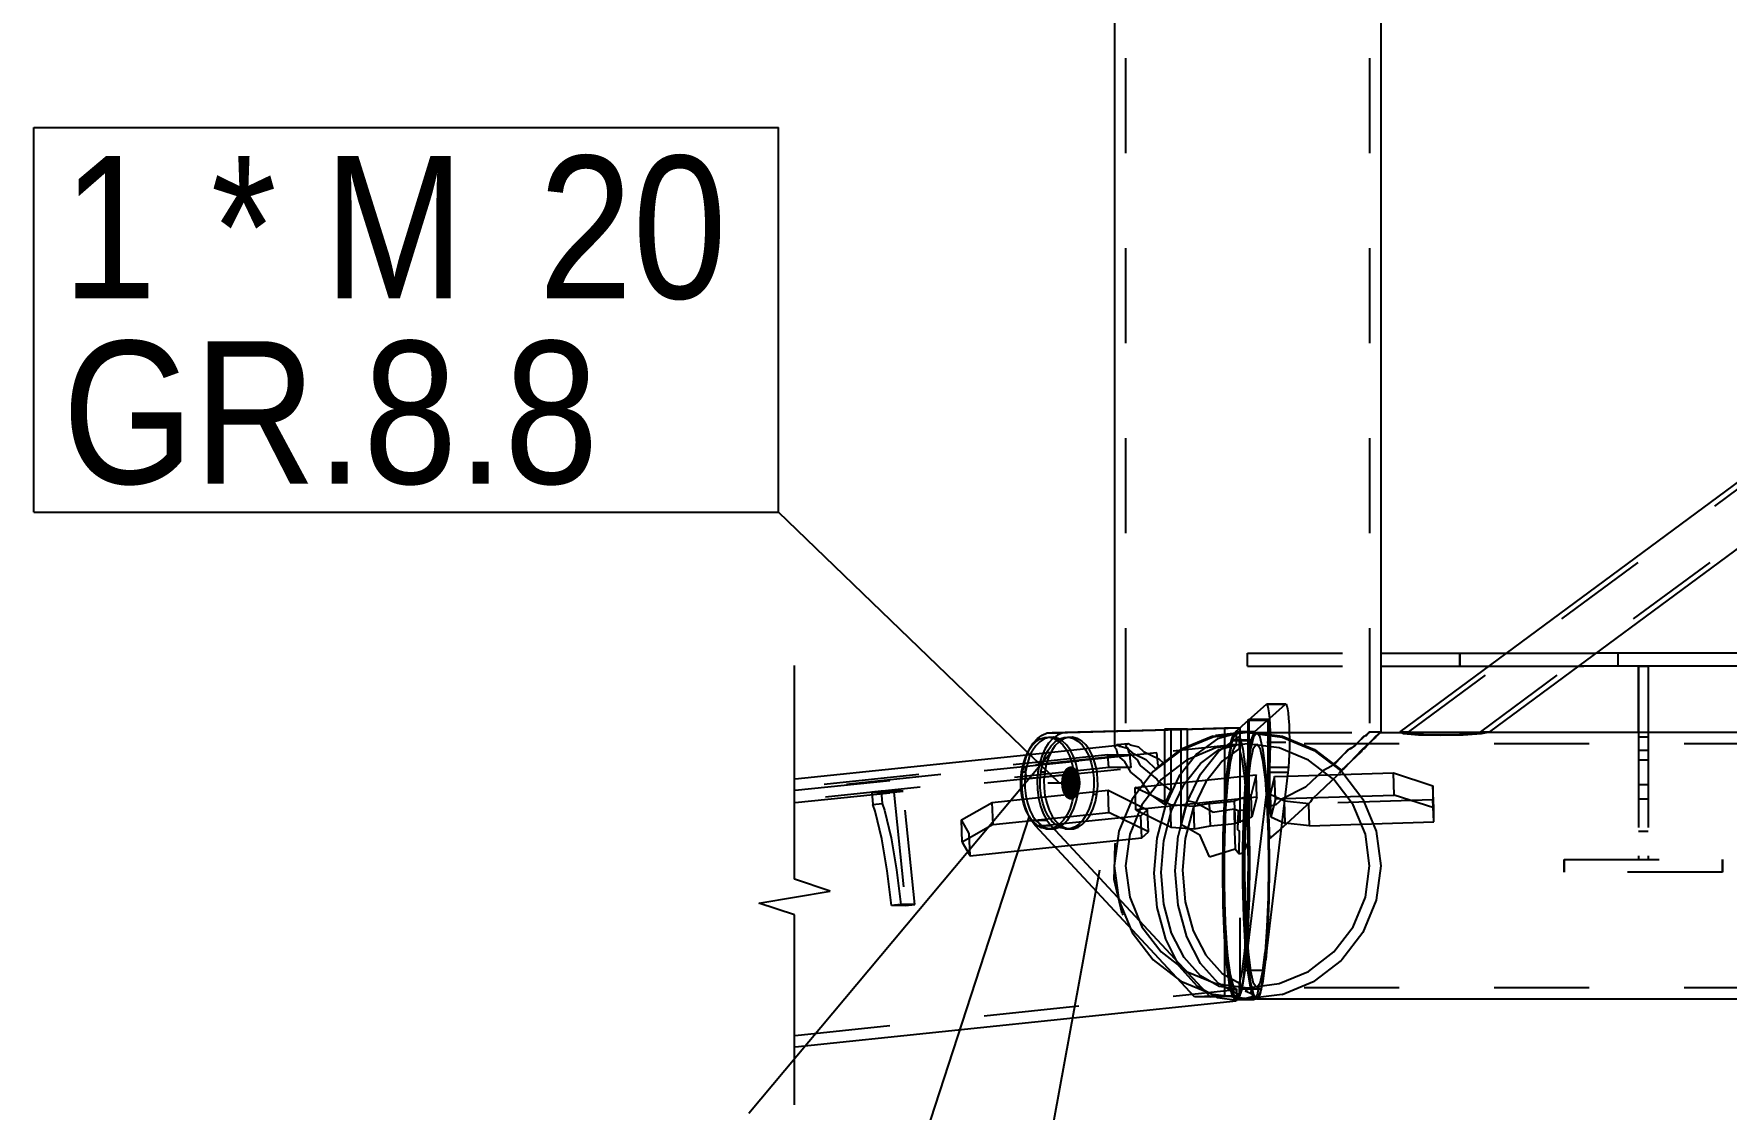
# Model space of a CAD drawing. Header units: millimetres. Extents: x 150000 to 150841, y 150000 to 150594.
# Drawn here: x 150589.3 to 150624.93, y 150046.25 to 150068.89 of the extents above; entities that cross this region are included whole.
import ezdxf

# ---------------------------------------------------------------- set-up
doc = ezdxf.new("R2010")
doc.units = ezdxf.units.MM
doc.linetypes.add('XKITLINE00', pattern=[0])
doc.linetypes.add('XKITLINE02', pattern=[4, 2, -2])
doc.styles.add('A', font='arial.ttf')
doc.styles.add('ARIAL', font='arial.ttf')

msp = doc.modelspace()

# ---------------------------------------------------------------- linework, layer by layer
at = {"color": 7, "linetype": 'XKITLINE02'}
for p, q in [((150612.287, 150092.379), (150612.287, 150053.9)), ((150617.421, 150092.379), (150617.421, 150054.186)), ((150618.253, 150054.196), (150662.032, 150086.516)), ((150619.765, 150054.196), (150662.032, 150085.399)), ((150614.854, 150055.846), (150617.658, 150055.846)), ((150614.854, 150055.579), (150614.854, 150055.846)), ((150614.854, 150055.579), (150617.658, 150055.579)), ((150619.325, 150055.579), (150619.325, 150055.846)), ((150619.325, 150055.846), (150619.325, 150055.579)), ((150619.325, 150055.579), (150619.325, 150055.579)), ((150619.937, 150055.579), (150622.658, 150055.579)), ((150620.299, 150055.846), (150622.19, 150055.846)), ((150622.658, 150055.579), (150622.658, 150055.846)), ((150623.087, 150055.579), (150623.087, 150051.507)), ((150623.087, 150055.579), (150623.087, 150055.579)), ((150623.287, 150055.579), (150623.287, 150051.507)), ((150614.86, 150054.439), (150614.883, 150054.459)), ((150614.899, 150054.459), (150615.314, 150054.459)), ((150614.999, 150054.192), (150615.65, 150054.774)), ((150615.252, 150054.774), (150615.267, 150054.774)), ((150615.267, 150054.774), (150615.65, 150054.774)), ((150615.291, 150054.439), (150615.314, 150054.459)), ((150615.314, 150054.459), (150615.314, 150051.942)), ((150615.65, 150054.774), (150615.666, 150054.774)), ((150610.203, 150053.709), (150614.615, 150054.169)), ((150612.05, 150054.216), (150612.05, 150053.871)), ((150613.104, 150054.252), (150613.242, 150054.256)), ((150613.104, 150054.243), (150613.104, 150052.662)), ((150613.242, 150054.252), (150613.242, 150054.256)), ((150613.242, 150054.256), (150613.509, 150054.256)), ((150613.242, 150054.247), (150613.242, 150052.955)), ((150614.124, 150054.099), (150613.443, 150053.818)), ((150613.452, 150054.244), (150614.694, 150054.276)), ((150613.452, 150054.252), (150614.37, 150054.276)), ((150613.452, 150054.252), (150613.593, 150054.256)), ((150613.509, 150054.256), (150613.593, 150054.256)), ((150613.593, 150052.742), (150613.593, 150054.256)), ((150614.124, 150054.099), (150614.854, 150054.196)), ((150614.854, 150054.179), (150614.128, 150054.083)), ((150614.625, 150054.158), (150614.221, 150054.045)), ((150614.243, 150053.778), (150614.687, 150054.093)), ((150614.37, 150054.276), (150614.37, 150048.637)), ((150614.37, 150054.276), (150614.694, 150054.276)), ((150614.513, 150054.026), (150614.558, 150054.14)), ((150614.6, 150054.192), (150614.53, 150054.011)), ((150614.582, 150054.143), (150614.537, 150054.074)), ((150614.542, 150054.052), (150614.615, 150054.169)), ((150614.6, 150054.192), (150614.883, 150054.444)), ((150614.999, 150054.192), (150614.6, 150054.192)), ((150614.615, 150054.169), (150614.625, 150054.158)), ((150614.625, 150053.92), (150614.625, 150054.158)), ((150614.687, 150053.84), (150614.687, 150054.093)), ((150614.687, 150054.093), (150614.755, 150053.831)), ((150614.694, 150054.276), (150614.694, 150048.676)), ((150614.854, 150054.196), (150615.584, 150054.099)), ((150614.854, 150054.179), (150615.58, 150054.083)), ((150614.86, 150054.439), (150614.883, 150054.439)), ((150614.86, 150054.439), (150614.86, 150052.618)), ((150614.883, 150054.439), (150615.291, 150054.439)), ((150614.925, 150054.186), (150615.587, 150054.099)), ((150614.928, 150054.011), (150614.999, 150054.192)), ((150614.937, 150053.931), (150614.976, 150054.099)), ((150614.976, 150054.099), (150614.945, 150054.026)), ((150614.976, 150054.099), (150615.019, 150054.157)), ((150615.047, 150054.179), (150614.977, 150054.083)), ((150615.047, 150054.179), (150617.65, 150054.179)), ((150615.118, 150054.083), (150615.047, 150054.179)), ((150615.291, 150052.614), (150615.291, 150054.439)), ((150615.584, 150054.099), (150616.265, 150053.818)), ((150615.587, 150054.099), (150616.199, 150053.845)), ((150617.042, 150053.845), (150617.315, 150054.099)), ((150617.112, 150053.896), (150617.3, 150054.099)), ((150617.3, 150054.099), (150617.352, 150054.117)), ((150617.421, 150054.186), (150617.315, 150054.099)), ((150617.321, 150053.849), (150617.552, 150054.099)), ((150617.352, 150054.117), (150617.414, 150054.196)), ((150617.414, 150054.196), (150617.65, 150054.196)), ((150617.414, 150054.196), (150617.421, 150054.186)), ((150617.552, 150054.099), (150617.582, 150054.11)), ((150617.65, 150054.196), (150617.582, 150054.11)), ((150617.658, 150054.185), (150617.65, 150054.196)), ((150618.064, 150054.196), (150618.253, 150054.196)), ((150618.14, 150054.159), (150618.064, 150054.196)), ((150619.875, 150054.179), (150618.098, 150054.179)), ((150618.14, 150054.159), (150618.45, 150054.132)), ((150618.314, 150054.166), (150618.253, 150054.196)), ((150618.253, 150054.196), (150618.315, 150054.166)), ((150618.314, 150054.166), (150618.562, 150054.144)), ((150618.315, 150054.166), (150618.562, 150054.144)), ((150618.45, 150054.132), (150618.909, 150054.122)), ((150618.562, 150054.144), (150618.929, 150054.136)), ((150618.562, 150054.144), (150618.929, 150054.136)), ((150618.909, 150054.122), (150619.395, 150054.132)), ((150618.929, 150054.136), (150619.318, 150054.144)), ((150618.929, 150054.136), (150619.318, 150054.144)), ((150619.318, 150054.144), (150619.624, 150054.166)), ((150619.318, 150054.144), (150619.624, 150054.166)), ((150619.395, 150054.132), (150619.778, 150054.159)), ((150619.624, 150054.166), (150619.765, 150054.196)), ((150619.624, 150054.166), (150619.765, 150054.196)), ((150619.765, 150054.196), (150619.955, 150054.196)), ((150619.778, 150054.159), (150619.955, 150054.196)), ((150623.087, 150054.179), (150623.087, 150051.507)), ((150623.287, 150054.179), (150623.287, 150051.507)), ((150605.331, 150052.963), (150614.615, 150053.93)), ((150612.945, 150053.751), (150610.162, 150053.47)), ((150610.255, 150053.809), (150610.266, 150053.826)), ((150610.266, 150053.826), (150610.314, 150053.897)), ((150610.27, 150053.68), (150610.32, 150053.786)), ((150610.314, 150053.897), (150610.398, 150053.984)), ((150610.395, 150053.897), (150610.32, 150053.786)), ((150610.479, 150053.984), (150610.395, 150053.897)), ((150610.398, 150053.984), (150610.491, 150054.044)), ((150610.572, 150054.044), (150610.479, 150053.984)), ((150610.491, 150054.044), (150610.587, 150054.077)), ((150610.668, 150054.077), (150610.572, 150054.044)), ((150610.587, 150054.077), (150610.686, 150054.08)), ((150610.767, 150054.08), (150610.668, 150054.077)), ((150610.686, 150054.08), (150610.767, 150054.08)), ((150610.686, 150054.08), (150610.784, 150054.054)), ((150610.865, 150054.054), (150610.767, 150054.08)), ((150610.784, 150054.054), (150610.865, 150054.054)), ((150610.784, 150054.054), (150610.877, 150053.999)), ((150610.958, 150053.999), (150610.865, 150054.054)), ((150610.877, 150053.999), (150610.963, 150053.918)), ((150611.045, 150053.918), (150610.958, 150053.999)), ((150610.963, 150053.918), (150611.04, 150053.812)), ((150611.04, 150053.812), (150611.105, 150053.685)), ((150611.121, 150053.812), (150611.045, 150053.918)), ((150611.091, 150054.08), (150611.189, 150054.054)), ((150611.186, 150053.685), (150611.121, 150053.812)), ((150611.189, 150054.054), (150611.27, 150054.054)), ((150611.189, 150054.054), (150611.282, 150053.999)), ((150611.282, 150053.999), (150611.369, 150053.918)), ((150611.369, 150053.918), (150611.445, 150053.812)), ((150611.445, 150053.812), (150611.51, 150053.685)), ((150612.111, 150053.925), (150612.05, 150053.871)), ((150612.05, 150053.871), (150612.087, 150053.832)), ((150612.087, 150053.832), (150612.125, 150053.688)), ((150612.111, 150053.925), (150612.343, 150053.949)), ((150612.165, 150053.882), (150612.111, 150053.925)), ((150612.328, 150053.844), (150612.165, 150053.882)), ((150612.287, 150053.9), (150612.343, 150053.949)), ((150612.287, 150053.9), (150612.327, 150053.857)), ((150612.327, 150053.857), (150612.356, 150053.751)), ((150612.464, 150053.721), (150612.328, 150053.844)), ((150612.343, 150053.949), (150612.393, 150053.909)), ((150612.356, 150053.751), (150612.527, 150053.601)), ((150612.567, 150053.869), (150612.393, 150053.909)), ((150612.666, 150053.779), (150612.567, 150053.869)), ((150612.666, 150053.779), (150612.988, 150053.623)), ((150613.451, 150053.803), (150612.87, 150053.357)), ((150613.443, 150053.818), (150612.914, 150053.411)), ((150612.936, 150053.74), (150612.945, 150053.751)), ((150612.972, 150053.486), (150612.945, 150053.751)), ((150614.128, 150054.083), (150613.451, 150053.803)), ((150614.189, 150053.854), (150613.57, 150053.598)), ((150614.221, 150054.045), (150613.785, 150053.73)), ((150613.861, 150053.529), (150614.26, 150053.818)), ((150613.864, 150053.301), (150614.243, 150053.778)), ((150614.854, 150053.942), (150614.189, 150053.854)), ((150614.26, 150053.818), (150614.625, 150053.92)), ((150614.687, 150053.84), (150614.32, 150053.577)), ((150614.416, 150053.286), (150614.474, 150053.751)), ((150614.53, 150054.011), (150614.467, 150053.646)), ((150614.474, 150053.751), (150614.542, 150054.052)), ((150614.548, 150053.823), (150614.486, 150053.548)), ((150614.49, 150053.894), (150614.513, 150054.026)), ((150614.49, 150053.894), (150614.494, 150053.895)), ((150614.537, 150054.074), (150614.494, 150053.895)), ((150614.513, 150054.026), (150614.945, 150054.026)), ((150614.53, 150054.011), (150614.928, 150054.011)), ((150614.615, 150053.93), (150614.548, 150053.823)), ((150614.625, 150053.92), (150614.615, 150053.93)), ((150614.743, 150053.621), (150614.687, 150053.84)), ((150614.755, 150053.831), (150614.813, 150053.4)), ((150615.519, 150053.854), (150614.854, 150053.942)), ((150614.911, 150053.803), (150614.855, 150053.357)), ((150614.865, 150053.646), (150614.928, 150054.011)), ((150614.977, 150054.083), (150614.911, 150053.803)), ((150614.923, 150053.598), (150614.983, 150053.854)), ((150614.928, 150053.932), (150614.945, 150054.026)), ((150614.983, 150053.854), (150615.047, 150053.942)), ((150662.049, 150053.942), (150615.047, 150053.942)), ((150615.047, 150053.942), (150615.112, 150053.854)), ((150615.112, 150053.854), (150615.172, 150053.598)), ((150615.183, 150053.803), (150615.118, 150054.083)), ((150615.24, 150053.357), (150615.183, 150053.803)), ((150616.138, 150053.598), (150615.519, 150053.854)), ((150615.58, 150054.083), (150616.256, 150053.803)), ((150616.256, 150053.803), (150616.837, 150053.357)), ((150616.265, 150053.818), (150616.831, 150053.383)), ((150616.988, 150053.818), (150616.619, 150053.469)), ((150616.719, 150053.546), (150616.976, 150053.818)), ((150616.891, 150053.421), (150617.266, 150053.818)), ((150616.976, 150053.818), (150617.112, 150053.896)), ((150617.042, 150053.845), (150616.988, 150053.818)), ((150617.266, 150053.818), (150617.321, 150053.849)), ((150623.087, 150054.09), (150623.287, 150054.09)), ((150623.087, 150053.809), (150623.287, 150053.809)), ((150611.91, 150053.707), (150605.331, 150053.021)), ((150612.377, 150053.707), (150605.331, 150052.973)), ((150605.331, 150052.704), (150612.404, 150053.441)), ((150611.937, 150053.441), (150605.331, 150052.753)), ((150610.162, 150053.47), (150610.19, 150053.194)), ((150610.211, 150053.508), (150610.179, 150053.348)), ((150610.189, 150053.205), (150612.972, 150053.486)), ((150610.258, 150053.655), (150610.211, 150053.508)), ((150610.258, 150053.655), (150610.27, 150053.68)), ((150611.105, 150053.685), (150611.156, 150053.54)), ((150611.156, 150053.54), (150611.192, 150053.383)), ((150611.237, 150053.54), (150611.186, 150053.685)), ((150611.192, 150053.383), (150611.211, 150053.218)), ((150611.273, 150053.383), (150611.237, 150053.54)), ((150611.292, 150053.218), (150611.273, 150053.383)), ((150611.51, 150053.685), (150611.561, 150053.54)), ((150611.561, 150053.54), (150611.597, 150053.383)), ((150611.597, 150053.383), (150611.616, 150053.218)), ((150611.937, 150053.441), (150611.91, 150053.707)), ((150611.91, 150053.707), (150612.377, 150053.707)), ((150612.404, 150053.441), (150611.937, 150053.441)), ((150612.125, 150053.688), (150612.257, 150053.573)), ((150612.257, 150053.573), (150612.387, 150053.347)), ((150612.404, 150053.441), (150612.377, 150053.707)), ((150612.724, 150053.596), (150612.464, 150053.721)), ((150612.527, 150053.601), (150612.595, 150053.482)), ((150612.595, 150053.482), (150612.946, 150053.199)), ((150612.724, 150053.596), (150612.914, 150053.411)), ((150612.972, 150053.486), (150612.963, 150053.474)), ((150612.988, 150053.623), (150613.077, 150053.537)), ((150613.57, 150053.598), (150613.038, 150053.19)), ((150613.077, 150053.537), (150613.089, 150053.546)), ((150613.785, 150053.73), (150613.411, 150053.253)), ((150613.519, 150053.093), (150613.861, 150053.529)), ((150614.32, 150053.577), (150613.973, 150053.141)), ((150614.467, 150053.646), (150614.415, 150053.123)), ((150614.486, 150053.548), (150614.433, 150053.122)), ((150614.797, 150053.226), (150614.743, 150053.621)), ((150614.813, 150053.4), (150614.858, 150052.828)), ((150614.814, 150053.123), (150614.865, 150053.646)), ((150614.871, 150053.19), (150614.923, 150053.598)), ((150615.172, 150053.598), (150615.224, 150053.19)), ((150616.67, 150053.19), (150616.138, 150053.598)), ((150616.619, 150053.469), (150616.44, 150053.369)), ((150616.664, 150053.511), (150616.719, 150053.546)), ((150616.831, 150053.383), (150616.891, 150053.421)), ((150623.087, 150053.604), (150623.287, 150053.604)), ((150610.119, 150053.348), (150610.179, 150053.348)), ((150610.179, 150053.348), (150610.163, 150053.182)), ((150610.163, 150053.182), (150610.165, 150053.013)), ((150611.212, 150053.049), (150611.197, 150052.883)), ((150611.211, 150053.218), (150611.212, 150053.049)), ((150611.278, 150052.883), (150611.293, 150053.049)), ((150611.293, 150053.049), (150611.292, 150053.218)), ((150611.618, 150053.049), (150611.602, 150052.883)), ((150611.616, 150053.218), (150611.618, 150053.049)), ((150612.387, 150053.347), (150612.613, 150053.165)), ((150612.87, 150053.357), (150612.425, 150052.776)), ((150612.613, 150053.165), (150612.817, 150052.868)), ((150613.024, 150053.171), (150612.63, 150052.658)), ((150612.946, 150053.199), (150612.989, 150053.137)), ((150612.989, 150053.137), (150613.242, 150052.955)), ((150613.038, 150053.19), (150613.024, 150053.171)), ((150613.411, 150053.253), (150613.124, 150052.648)), ((150613.256, 150052.539), (150613.519, 150053.093)), ((150613.452, 150053.122), (150613.452, 150052.246)), ((150613.574, 150052.695), (150613.864, 150053.301)), ((150613.973, 150053.141), (150613.708, 150052.586)), ((150614.371, 150052.689), (150614.416, 150053.286)), ((150614.415, 150053.123), (150614.379, 150052.478)), ((150614.433, 150053.122), (150614.392, 150052.576)), ((150614.777, 150052.478), (150614.814, 150053.123)), ((150614.838, 150052.703), (150614.797, 150053.226)), ((150614.855, 150053.357), (150614.812, 150052.776)), ((150614.832, 150052.658), (150614.871, 150053.19)), ((150614.883, 150053.271), (150614.883, 150052.377)), ((150615.034, 150053.286), (150614.929, 150052.868)), ((150615.224, 150053.19), (150615.263, 150052.658)), ((150615.283, 150052.776), (150615.24, 150053.357)), ((150615.424, 150053.251), (150615.329, 150052.872)), ((150615.424, 150053.251), (150615.695, 150053.26)), ((150615.441, 150052.784), (150615.424, 150053.251)), ((150616.076, 150053.026), (150615.592, 150052.785)), ((150616.44, 150053.369), (150616.076, 150053.026)), ((150616.221, 150052.785), (150616.76, 150053.293)), ((150617.078, 150052.658), (150616.67, 150053.19)), ((150616.837, 150053.357), (150617.283, 150052.776)), ((150618.758, 150053.059), (150618.757, 150052.762)), ((150623.087, 150053.085), (150623.287, 150053.085)), ((150607.138, 150052.941), (150606.942, 150052.921)), ((150606.942, 150052.921), (150607.409, 150052.921)), ((150606.942, 150052.921), (150606.968, 150052.664)), ((150606.968, 150052.664), (150607.164, 150052.685)), ((150607.605, 150052.941), (150607.138, 150052.941)), ((150607.138, 150052.941), (150607.164, 150052.685)), ((150607.164, 150052.685), (150607.211, 150052.541)), ((150607.409, 150052.921), (150607.605, 150052.941)), ((150607.409, 150052.921), (150607.65, 150050.536)), ((150607.846, 150050.556), (150607.605, 150052.941)), ((150610.12, 150052.774), (150611.919, 150052.962)), ((150610.165, 150053.013), (150610.184, 150052.848)), ((150610.184, 150052.848), (150610.219, 150052.691)), ((150610.219, 150052.691), (150610.27, 150052.546)), ((150611.165, 150052.723), (150611.117, 150052.576)), ((150611.197, 150052.883), (150611.165, 150052.723)), ((150611.197, 150052.883), (150611.278, 150052.883)), ((150611.198, 150052.576), (150611.246, 150052.723)), ((150611.246, 150052.723), (150611.278, 150052.883)), ((150611.57, 150052.723), (150611.522, 150052.576)), ((150611.602, 150052.883), (150611.57, 150052.723)), ((150611.602, 150052.883), (150611.683, 150052.883)), ((150611.936, 150052.495), (150611.919, 150052.962)), ((150611.919, 150052.962), (150612.749, 150052.554)), ((150612.425, 150052.776), (150612.144, 150052.1)), ((150613.23, 150052.656), (150612.485, 150053.021)), ((150612.817, 150052.868), (150613.104, 150052.662)), ((150613.242, 150052.955), (150613.104, 150052.662)), ((150613.574, 150052.695), (150613.438, 150052.175)), ((150613.564, 150052.68), (150613.452, 150052.246)), ((150613.593, 150052.742), (150613.564, 150052.68)), ((150613.763, 150052.701), (150613.593, 150052.742)), ((150614.053, 150052.681), (150613.723, 150052.62)), ((150614.121, 150052.503), (150613.763, 150052.701)), ((150614.053, 150052.681), (150614.574, 150052.732)), ((150614.071, 150052.214), (150614.053, 150052.681)), ((150614.343, 150052.001), (150614.371, 150052.689)), ((150614.929, 150052.868), (150614.574, 150052.732)), ((150614.574, 150052.732), (150614.591, 150052.265)), ((150614.812, 150052.776), (150614.785, 150052.1)), ((150614.863, 150052.088), (150614.838, 150052.703)), ((150614.858, 150052.828), (150614.883, 150052.234)), ((150614.946, 150052.402), (150614.929, 150052.868)), ((150615.31, 150052.1), (150615.283, 150052.776)), ((150615.329, 150052.872), (150615.346, 150052.405)), ((150615.629, 150052.736), (150615.329, 150052.872)), ((150615.441, 150052.784), (150615.346, 150052.405)), ((150615.441, 150052.784), (150615.638, 150052.79)), ((150615.592, 150052.785), (150615.45, 150052.654)), ((150616.143, 150052.68), (150615.629, 150052.736)), ((150615.646, 150052.269), (150615.629, 150052.736)), ((150615.681, 150052.265), (150616.189, 150052.728)), ((150618.757, 150052.762), (150616.143, 150052.68)), ((150616.16, 150052.213), (150616.143, 150052.68)), ((150616.189, 150052.728), (150616.221, 150052.785)), ((150617.283, 150052.776), (150617.563, 150052.1)), ((150618.774, 150052.296), (150618.757, 150052.762)), ((150623.087, 150052.78), (150623.287, 150052.78)), ((150607.015, 150052.521), (150606.968, 150052.664)), ((150607.152, 150051.941), (150607.015, 150052.521)), ((150607.211, 150052.541), (150607.348, 150051.962)), ((150608.995, 150052.051), (150608.829, 150052.337)), ((150612.611, 150052.428), (150608.995, 150052.051)), ((150610.267, 150052.402), (150610.331, 150052.314)), ((150610.27, 150052.546), (150610.335, 150052.419)), ((150610.31, 150052.325), (150611.936, 150052.495)), ((150610.331, 150052.314), (150610.418, 150052.232)), ((150610.335, 150052.419), (150610.412, 150052.314)), ((150610.412, 150052.314), (150610.499, 150052.232)), ((150610.981, 150052.334), (150610.896, 150052.247)), ((150610.977, 150052.247), (150611.062, 150052.334)), ((150611.055, 150052.445), (150610.981, 150052.334)), ((150611.117, 150052.576), (150611.055, 150052.445)), ((150611.062, 150052.334), (150611.136, 150052.445)), ((150611.136, 150052.445), (150611.198, 150052.576)), ((150611.386, 150052.334), (150611.301, 150052.247)), ((150611.46, 150052.445), (150611.386, 150052.334)), ((150611.522, 150052.576), (150611.46, 150052.445)), ((150612.766, 150052.087), (150611.936, 150052.495)), ((150612.63, 150052.658), (150612.373, 150052.039)), ((150612.749, 150052.554), (150612.611, 150052.428)), ((150612.628, 150051.961), (150612.611, 150052.428)), ((150612.766, 150052.087), (150612.749, 150052.554)), ((150613.124, 150052.648), (150612.943, 150051.954)), ((150613.091, 150051.903), (150613.256, 150052.539)), ((150613.723, 150052.62), (150613.23, 150052.656)), ((150613.247, 150052.189), (150613.23, 150052.656)), ((150613.708, 150052.586), (150613.541, 150051.95)), ((150613.74, 150052.153), (150613.723, 150052.62)), ((150614.121, 150052.503), (150614.57, 150052.569)), ((150614.379, 150052.478), (150614.36, 150051.755)), ((150614.392, 150052.576), (150614.366, 150051.946)), ((150614.57, 150052.569), (150614.577, 150052.104)), ((150614.57, 150052.569), (150614.657, 150052.535)), ((150614.657, 150052.535), (150614.643, 150052.131)), ((150614.657, 150052.535), (150614.783, 150052.554)), ((150614.758, 150051.755), (150614.777, 150052.478)), ((150614.86, 150052.618), (150614.783, 150052.554)), ((150614.807, 150052.039), (150614.832, 150052.658)), ((150614.886, 150052.156), (150614.86, 150052.618)), ((150615.263, 150052.658), (150615.288, 150052.039)), ((150615.45, 150052.654), (150615.291, 150052.614)), ((150615.291, 150052.614), (150615.312, 150052.104)), ((150615.346, 150052.405), (150615.579, 150052.3)), ((150617.334, 150052.039), (150617.078, 150052.658)), ((150607.348, 150051.962), (150607.465, 150051.287)), ((150609.012, 150051.584), (150608.995, 150052.051)), ((150610.418, 150052.232), (150610.433, 150052.223)), ((150610.433, 150052.223), (150610.511, 150052.177)), ((150610.499, 150052.232), (150610.514, 150052.223)), ((150610.511, 150052.177), (150610.592, 150052.177)), ((150610.608, 150052.151), (150610.511, 150052.177)), ((150610.514, 150052.223), (150610.592, 150052.177)), ((150610.592, 150052.177), (150610.689, 150052.151)), ((150610.707, 150052.154), (150610.608, 150052.151)), ((150610.608, 150052.151), (150610.689, 150052.151)), ((150610.689, 150052.151), (150610.788, 150052.154)), ((150610.804, 150052.187), (150610.707, 150052.154)), ((150610.788, 150052.154), (150610.885, 150052.187)), ((150610.896, 150052.247), (150610.804, 150052.187)), ((150610.806, 150051.771), (150612.628, 150051.961)), ((150610.885, 150052.187), (150610.977, 150052.247)), ((150611.112, 150052.154), (150611.014, 150052.151)), ((150611.209, 150052.187), (150611.112, 150052.154)), ((150611.301, 150052.247), (150611.209, 150052.187)), ((150612.144, 150052.1), (150612.049, 150051.374)), ((150612.373, 150052.039), (150612.286, 150051.374)), ((150612.628, 150051.961), (150612.766, 150052.087)), ((150612.943, 150051.954), (150612.881, 150051.219)), ((150613.452, 150052.246), (150613.602, 150052.163)), ((150614.333, 150051.269), (150614.343, 150052.001)), ((150614.577, 150052.104), (150614.592, 150051.733)), ((150614.643, 150052.131), (150614.683, 150052.104)), ((150614.679, 150051.627), (150614.683, 150052.104)), ((150614.785, 150052.1), (150614.775, 150051.374)), ((150614.798, 150051.374), (150614.807, 150052.039)), ((150614.872, 150051.423), (150614.863, 150052.088)), ((150614.883, 150051.9), (150614.886, 150052.156)), ((150615.288, 150052.039), (150615.296, 150051.374)), ((150615.319, 150051.374), (150615.31, 150052.1)), ((150615.312, 150052.104), (150615.314, 150051.942)), ((150615.314, 150051.942), (150615.505, 150052.104)), ((150615.505, 150052.104), (150615.562, 150052.156)), ((150617.422, 150051.374), (150617.334, 150052.039)), ((150617.563, 150052.1), (150617.659, 150051.374)), ((150623.087, 150052.101), (150623.287, 150052.101)), ((150607.269, 150051.266), (150607.152, 150051.941)), ((150612.047, 150051.087), (150612.065, 150051.728)), ((150612.06, 150051.558), (150612.068, 150051.825)), ((150612.068, 150051.825), (150612.077, 150051.853)), ((150612.068, 150051.825), (150612.068, 150051.825)), ((150613.034, 150051.231), (150613.091, 150051.903)), ((150613.541, 150051.95), (150613.484, 150051.278)), ((150614.366, 150051.946), (150614.357, 150051.275)), ((150614.36, 150051.755), (150614.359, 150051.006)), ((150614.758, 150051.006), (150614.758, 150051.755)), ((150607.36, 150050.536), (150607.269, 150051.266)), ((150607.465, 150051.287), (150607.556, 150050.556)), ((150612.049, 150051.374), (150612.144, 150050.648)), ((150612.286, 150051.374), (150612.373, 150050.709)), ((150613.484, 150051.278), (150613.541, 150050.614)), ((150614.343, 150050.542), (150614.333, 150051.269)), ((150614.357, 150051.275), (150614.366, 150050.61)), ((150614.775, 150051.374), (150614.785, 150050.648)), ((150614.807, 150050.709), (150614.798, 150051.374)), ((150614.863, 150050.752), (150614.872, 150051.423)), ((150615.296, 150051.374), (150615.288, 150050.709)), ((150615.31, 150050.648), (150615.319, 150051.374)), ((150617.334, 150050.709), (150617.422, 150051.374)), ((150617.659, 150051.374), (150617.563, 150050.648)), ((150621.521, 150051.241), (150621.521, 150051.507)), ((150621.521, 150051.507), (150624.854, 150051.507)), ((150621.521, 150051.507), (150621.521, 150051.241)), ((150624.854, 150051.241), (150621.521, 150051.241)), ((150623.087, 150051.507), (150623.087, 150051.507)), ((150623.087, 150051.507), (150623.287, 150051.507)), ((150624.854, 150051.241), (150624.854, 150051.507)), ((150624.854, 150051.507), (150624.854, 150051.241)), ((150612.217, 150050.371), (150612.047, 150051.087)), ((150612.881, 150051.219), (150612.943, 150050.494)), ((150613.091, 150050.567), (150613.034, 150051.231)), ((150614.359, 150051.006), (150614.378, 150050.283)), ((150614.776, 150050.283), (150614.758, 150051.006)), ((150607.556, 150050.556), (150607.36, 150050.536)), ((150607.65, 150050.536), (150607.36, 150050.536)), ((150607.846, 150050.556), (150607.556, 150050.556)), ((150607.65, 150050.536), (150607.846, 150050.556)), ((150612.144, 150050.648), (150612.425, 150049.971)), ((150612.373, 150050.709), (150612.63, 150050.09)), ((150613.256, 150049.957), (150613.091, 150050.567)), ((150613.541, 150050.614), (150613.708, 150050.004)), ((150614.371, 150049.87), (150614.343, 150050.542)), ((150614.366, 150050.61), (150614.392, 150049.995)), ((150614.785, 150050.648), (150614.812, 150049.971)), ((150614.832, 150050.09), (150614.807, 150050.709)), ((150614.838, 150050.122), (150614.863, 150050.752)), ((150615.288, 150050.709), (150615.263, 150050.09)), ((150615.283, 150049.971), (150615.31, 150050.648)), ((150617.078, 150050.09), (150617.334, 150050.709)), ((150617.563, 150050.648), (150617.283, 150049.971)), ((150612.217, 150050.371), (150612.235, 150050.337)), ((150612.943, 150050.494), (150613.124, 150049.828)), ((150614.378, 150050.283), (150614.415, 150049.636)), ((150614.813, 150049.636), (150614.776, 150050.283)), ((150612.425, 150049.971), (150612.87, 150049.39)), ((150612.63, 150050.09), (150613.038, 150049.558)), ((150613.124, 150049.828), (150613.411, 150049.266)), ((150613.519, 150049.442), (150613.256, 150049.957)), ((150613.708, 150050.004), (150613.973, 150049.49)), ((150614.416, 150049.298), (150614.371, 150049.87)), ((150614.392, 150049.995), (150614.433, 150049.472)), ((150614.797, 150049.576), (150614.838, 150050.122)), ((150614.812, 150049.971), (150614.855, 150049.39)), ((150614.871, 150049.558), (150614.832, 150050.09)), ((150615.263, 150050.09), (150615.224, 150049.558)), ((150615.283, 150049.971), (150615.259, 150049.647)), ((150616.67, 150049.558), (150617.078, 150050.09)), ((150617.283, 150049.971), (150616.837, 150049.39)), ((150613.038, 150049.558), (150613.57, 150049.15)), ((150613.973, 150049.49), (150614.32, 150049.106)), ((150614.415, 150049.636), (150614.466, 150049.11)), ((150614.433, 150049.472), (150614.486, 150049.077)), ((150614.743, 150049.15), (150614.797, 150049.576)), ((150614.864, 150049.11), (150614.813, 150049.636)), ((150614.921, 150049.165), (150614.871, 150049.558)), ((150615.174, 150049.165), (150615.224, 150049.558)), ((150616.138, 150049.15), (150616.67, 150049.558)), ((150612.87, 150049.39), (150613.451, 150048.945)), ((150613.411, 150049.266), (150613.785, 150048.846)), ((150613.861, 150049.058), (150613.519, 150049.442)), ((150613.57, 150049.15), (150614.189, 150048.893)), ((150614.32, 150049.106), (150614.687, 150048.899)), ((150614.474, 150048.867), (150614.416, 150049.298)), ((150614.466, 150049.11), (150614.529, 150048.742)), ((150614.687, 150048.899), (150614.743, 150049.15)), ((150614.855, 150049.39), (150614.911, 150048.945)), ((150614.927, 150048.742), (150614.864, 150049.11)), ((150614.923, 150049.15), (150614.921, 150049.165)), ((150614.983, 150048.893), (150614.923, 150049.15)), ((150615.172, 150049.15), (150615.112, 150048.893)), ((150615.172, 150049.15), (150615.174, 150049.165)), ((150615.519, 150048.893), (150616.138, 150049.15)), ((150616.822, 150049.379), (150616.256, 150048.945)), ((150616.837, 150049.39), (150616.822, 150049.379)), ((150605.331, 150047.8), (150614.615, 150048.767)), ((150613.451, 150048.945), (150614.128, 150048.664)), ((150613.785, 150048.846), (150614.185, 150048.618)), ((150614.26, 150048.831), (150613.861, 150049.058)), ((150614.189, 150048.893), (150614.854, 150048.806)), ((150614.625, 150048.783), (150614.26, 150048.831)), ((150614.542, 150048.605), (150614.474, 150048.867)), ((150614.486, 150049.077), (150614.548, 150048.836)), ((150614.548, 150048.836), (150614.615, 150048.767)), ((150614.615, 150048.767), (150614.625, 150048.783)), ((150614.625, 150048.783), (150614.625, 150048.635)), ((150614.687, 150048.646), (150614.687, 150048.899)), ((150614.929, 150048.816), (150614.804, 150048.739)), ((150614.854, 150048.806), (150615.519, 150048.893)), ((150614.911, 150048.945), (150614.977, 150048.664)), ((150614.968, 150048.672), (150614.929, 150048.816)), ((150614.929, 150048.816), (150614.943, 150048.739)), ((150615.047, 150048.806), (150614.983, 150048.893)), ((150615.112, 150048.893), (150615.047, 150048.806)), ((150662.049, 150048.806), (150615.047, 150048.806)), ((150615.089, 150048.837), (150615.058, 150048.648)), ((150615.58, 150048.664), (150616.256, 150048.945)), ((150614.37, 150048.637), (150613.74, 150048.613)), ((150614.854, 150048.569), (150614.128, 150048.664)), ((150614.37, 150048.637), (150614.694, 150048.637)), ((150614.529, 150048.742), (150614.599, 150048.557)), ((150614.615, 150048.529), (150614.542, 150048.605)), ((150614.599, 150048.557), (150614.625, 150048.561)), ((150614.599, 150048.557), (150614.625, 150048.557)), ((150614.788, 150048.578), (150614.984, 150048.629)), ((150614.804, 150048.739), (150614.968, 150048.672)), ((150615.58, 150048.664), (150614.854, 150048.569)), ((150614.997, 150048.557), (150614.927, 150048.742)), ((150614.943, 150048.739), (150614.968, 150048.672)), ((150614.977, 150048.664), (150615.047, 150048.569)), ((150614.984, 150048.629), (150615.023, 150048.591)), ((150615.058, 150048.648), (150615.023, 150048.591)), ((150615.047, 150048.569), (150615.088, 150048.624)), ((150615.047, 150048.569), (150615.069, 150048.569))]:
    msp.add_line(p, q, dxfattribs=at)
at = {"color": 2, "linetype": 'XKITLINE00'}
for p, q in [((150617.658, 150087.062), (150617.658, 150054.185)), ((150618.064, 150054.196), (150662.032, 150086.656)), ((150619.955, 150054.196), (150662.032, 150085.259)), ((150612.05, 150082.685), (150612.05, 150054.216)), ((150617.658, 150055.846), (150619.325, 150055.846)), ((150617.658, 150055.579), (150619.325, 150055.579)), ((150619.325, 150055.579), (150619.325, 150055.846)), ((150619.325, 150055.846), (150619.325, 150055.846)), ((150619.325, 150055.846), (150620.299, 150055.846)), ((150619.325, 150055.579), (150619.325, 150055.579)), ((150619.325, 150055.579), (150619.937, 150055.579)), ((150660.383, 150055.579), (150621.829, 150055.579)), ((150660.383, 150055.846), (150622.19, 150055.846)), ((150622.658, 150055.579), (150622.658, 150055.846)), ((150623.087, 150055.579), (150623.087, 150055.579)), ((150623.087, 150054.186), (150623.087, 150055.579)), ((150623.087, 150055.579), (150623.287, 150055.579)), ((150623.287, 150055.579), (150623.287, 150054.186)), ((150614.883, 150054.444), (150615.252, 150054.774)), ((150614.883, 150054.459), (150614.899, 150054.459)), ((150614.883, 150054.459), (150614.883, 150053.271)), ((150615.268, 150054.774), (150615.252, 150054.774)), ((150615.666, 150054.774), (150615.268, 150054.774)), ((150615.283, 150054.742), (150615.268, 150054.774)), ((150615.297, 150054.68), (150615.283, 150054.742)), ((150615.309, 150054.59), (150615.297, 150054.68)), ((150615.32, 150054.476), (150615.309, 150054.59)), ((150615.329, 150054.342), (150615.32, 150054.476)), ((150615.666, 150054.774), (150615.681, 150054.742)), ((150615.681, 150054.742), (150615.695, 150054.68)), ((150615.695, 150054.68), (150615.708, 150054.59)), ((150615.708, 150054.59), (150615.718, 150054.476)), ((150615.718, 150054.476), (150615.727, 150054.342)), ((150610.43, 150054.053), (150610.529, 150054.126)), ((150610.529, 150054.126), (150610.633, 150054.17)), ((150610.633, 150054.17), (150610.74, 150054.182)), ((150610.633, 150054.17), (150610.957, 150054.17)), ((150610.74, 150054.182), (150613.452, 150054.252)), ((150610.74, 150054.182), (150611.064, 150054.182)), ((150610.853, 150054.126), (150610.754, 150054.053)), ((150610.957, 150054.17), (150610.853, 150054.126)), ((150610.957, 150054.17), (150611.064, 150054.182)), ((150611.064, 150054.182), (150613.452, 150054.244)), ((150613.104, 150054.252), (150613.104, 150054.243)), ((150613.385, 150054.252), (150613.104, 150054.252)), ((150613.242, 150054.252), (150613.242, 150054.247)), ((150613.452, 150054.252), (150613.385, 150054.252)), ((150613.452, 150054.252), (150613.452, 150053.122)), ((150615.334, 150054.194), (150615.329, 150054.342)), ((150615.337, 150054.037), (150615.334, 150054.194)), ((150615.727, 150054.342), (150615.732, 150054.194)), ((150615.732, 150054.194), (150615.735, 150054.037)), ((150617.553, 150054.099), (150617.542, 150054.07)), ((150617.658, 150054.185), (150617.553, 150054.099)), ((150617.65, 150054.179), (150618.098, 150054.179)), ((150618.064, 150054.196), (150618.14, 150054.159)), ((150618.14, 150054.159), (150618.45, 150054.131)), ((150618.45, 150054.131), (150618.909, 150054.122)), ((150618.909, 150054.122), (150619.395, 150054.131)), ((150619.395, 150054.131), (150619.778, 150054.159)), ((150619.778, 150054.159), (150619.955, 150054.196)), ((150662.049, 150054.179), (150619.875, 150054.179)), ((150623.087, 150054.186), (150623.087, 150054.179)), ((150623.087, 150054.186), (150623.287, 150054.186)), ((150623.287, 150054.186), (150623.287, 150054.179)), ((150610.177, 150053.655), (150610.239, 150053.786)), ((150610.198, 150053.68), (150610.262, 150053.826)), ((150610.239, 150053.786), (150610.255, 150053.809)), ((150610.262, 150053.826), (150610.34, 150053.952)), ((150610.34, 150053.952), (150610.43, 150054.053)), ((150610.586, 150053.826), (150610.522, 150053.68)), ((150610.582, 150053.655), (150610.645, 150053.786)), ((150610.665, 150053.952), (150610.586, 150053.826)), ((150610.645, 150053.786), (150610.719, 150053.897)), ((150610.726, 150053.786), (150610.663, 150053.655)), ((150610.754, 150054.053), (150610.665, 150053.952)), ((150610.719, 150053.897), (150610.804, 150053.984)), ((150610.8, 150053.897), (150610.726, 150053.786)), ((150610.885, 150053.984), (150610.8, 150053.897)), ((150610.804, 150053.984), (150610.896, 150054.044)), ((150610.977, 150054.044), (150610.885, 150053.984)), ((150610.896, 150054.044), (150610.993, 150054.077)), ((150611.074, 150054.077), (150610.977, 150054.044)), ((150610.993, 150054.077), (150611.091, 150054.08)), ((150611.172, 150054.08), (150611.074, 150054.077)), ((150611.091, 150054.08), (150611.172, 150054.08)), ((150611.27, 150054.054), (150611.172, 150054.08)), ((150611.363, 150053.999), (150611.27, 150054.054)), ((150611.45, 150053.918), (150611.363, 150053.999)), ((150611.526, 150053.812), (150611.45, 150053.918)), ((150611.591, 150053.685), (150611.526, 150053.812)), ((150615.333, 150053.723), (150615.336, 150053.878)), ((150615.336, 150053.878), (150615.337, 150054.037)), ((150615.735, 150053.878), (150615.731, 150053.723)), ((150615.735, 150054.037), (150615.735, 150053.878)), ((150617.243, 150053.773), (150616.816, 150053.369)), ((150617.269, 150053.818), (150617.243, 150053.773)), ((150617.542, 150054.07), (150617.269, 150053.818)), ((150605.331, 150053.201), (150610.203, 150053.709)), ((150610.097, 150053.348), (150610.13, 150053.508)), ((150610.117, 150053.341), (150610.149, 150053.516)), ((150610.13, 150053.508), (150610.177, 150053.655)), ((150610.149, 150053.516), (150610.198, 150053.68)), ((150610.473, 150053.516), (150610.442, 150053.341)), ((150610.522, 150053.68), (150610.473, 150053.516)), ((150610.503, 150053.348), (150610.535, 150053.508)), ((150610.535, 150053.508), (150610.582, 150053.655)), ((150610.616, 150053.508), (150610.584, 150053.348)), ((150610.663, 150053.655), (150610.616, 150053.508)), ((150611.642, 150053.54), (150611.591, 150053.685)), ((150611.678, 150053.383), (150611.642, 150053.54)), ((150611.697, 150053.218), (150611.678, 150053.383)), ((150615.306, 150053.34), (150615.318, 150053.448)), ((150615.318, 150053.448), (150615.327, 150053.578)), ((150615.318, 150053.448), (150615.716, 150053.448)), ((150615.327, 150053.578), (150615.333, 150053.723)), ((150615.716, 150053.448), (150615.705, 150053.34)), ((150615.725, 150053.578), (150615.716, 150053.448)), ((150615.731, 150053.723), (150615.725, 150053.578)), ((150610.082, 150053.182), (150610.097, 150053.348)), ((150610.084, 150053.013), (150610.082, 150053.182)), ((150610.097, 150053.348), (150610.119, 150053.348)), ((150610.104, 150053.159), (150610.117, 150053.341)), ((150610.109, 150052.976), (150610.104, 150053.159)), ((150610.442, 150053.341), (150610.428, 150053.159)), ((150610.428, 150053.159), (150610.433, 150052.976)), ((150610.487, 150053.182), (150610.503, 150053.348)), ((150610.489, 150053.013), (150610.487, 150053.182)), ((150610.503, 150053.348), (150610.584, 150053.348)), ((150610.584, 150053.348), (150610.568, 150053.182)), ((150610.568, 150053.182), (150610.57, 150053.013)), ((150611.683, 150052.883), (150611.699, 150053.049)), ((150611.699, 150053.049), (150611.697, 150053.218)), ((150612.485, 150053.021), (150615.034, 150053.286)), ((150614.803, 150049.165), (150615.306, 150053.34)), ((150615.051, 150052.819), (150615.034, 150053.286)), ((150615.705, 150053.34), (150615.201, 150049.165)), ((150615.705, 150053.34), (150615.306, 150053.34)), ((150615.695, 150053.26), (150617.926, 150053.33)), ((150616.76, 150053.293), (150616.782, 150053.314)), ((150616.816, 150053.369), (150616.782, 150053.314)), ((150617.926, 150053.33), (150618.758, 150053.059)), ((150617.943, 150052.863), (150617.926, 150053.33)), ((150618.775, 150052.593), (150618.758, 150053.059)), ((150608.829, 150052.337), (150609.48, 150052.708)), ((150609.48, 150052.708), (150610.12, 150052.774)), ((150609.497, 150052.241), (150609.48, 150052.708)), ((150610.103, 150052.848), (150610.084, 150053.013)), ((150610.138, 150052.691), (150610.103, 150052.848)), ((150610.132, 150052.797), (150610.109, 150052.976)), ((150610.172, 150052.628), (150610.132, 150052.797)), ((150610.189, 150052.546), (150610.138, 150052.691)), ((150610.433, 150052.976), (150610.456, 150052.797)), ((150610.456, 150052.797), (150610.497, 150052.628)), ((150610.508, 150052.848), (150610.489, 150053.013)), ((150610.544, 150052.691), (150610.508, 150052.848)), ((150610.595, 150052.546), (150610.544, 150052.691)), ((150610.57, 150053.013), (150610.589, 150052.848)), ((150610.589, 150052.848), (150610.625, 150052.691)), ((150610.625, 150052.691), (150610.676, 150052.546)), ((150611.603, 150052.576), (150611.651, 150052.723)), ((150611.651, 150052.723), (150611.683, 150052.883)), ((150612.502, 150052.554), (150612.485, 150053.021)), ((150615.051, 150052.819), (150612.502, 150052.554)), ((150615.051, 150052.819), (150614.946, 150052.402)), ((150615.638, 150052.79), (150617.943, 150052.863)), ((150618.775, 150052.593), (150617.943, 150052.863)), ((150608.846, 150051.87), (150608.829, 150052.337)), ((150609.497, 150052.241), (150610.31, 150052.325)), ((150610.23, 150052.473), (150610.172, 150052.628)), ((150610.254, 150052.419), (150610.189, 150052.546)), ((150610.301, 150052.336), (150610.23, 150052.473)), ((150610.254, 150052.419), (150610.267, 150052.402)), ((150610.386, 150052.223), (150610.301, 150052.336)), ((150610.301, 150052.336), (150610.626, 150052.336)), ((150610.497, 150052.628), (150610.554, 150052.473)), ((150610.554, 150052.473), (150610.626, 150052.336)), ((150610.659, 150052.419), (150610.595, 150052.546)), ((150610.626, 150052.336), (150610.71, 150052.223)), ((150610.736, 150052.314), (150610.659, 150052.419)), ((150610.676, 150052.546), (150610.74, 150052.419)), ((150610.823, 150052.232), (150610.736, 150052.314)), ((150610.74, 150052.419), (150610.817, 150052.314)), ((150610.817, 150052.314), (150610.904, 150052.232)), ((150611.382, 150052.247), (150611.467, 150052.334)), ((150611.467, 150052.334), (150611.541, 150052.445)), ((150611.541, 150052.445), (150611.603, 150052.576)), ((150612.502, 150052.554), (150613.247, 150052.189)), ((150614.591, 150052.265), (150614.946, 150052.402)), ((150614.883, 150052.377), (150614.883, 150051.9)), ((150618.774, 150052.296), (150618.775, 150052.593)), ((150609.497, 150052.241), (150608.846, 150051.87)), ((150613.74, 150048.613), (150610.386, 150052.223)), ((150610.386, 150052.223), (150610.71, 150052.223)), ((150610.71, 150052.223), (150614.064, 150048.613)), ((150610.916, 150052.177), (150610.823, 150052.232)), ((150610.904, 150052.232), (150610.997, 150052.177)), ((150610.916, 150052.177), (150610.997, 150052.177)), ((150611.014, 150052.151), (150610.916, 150052.177)), ((150610.997, 150052.177), (150611.095, 150052.151)), ((150611.014, 150052.151), (150611.095, 150052.151)), ((150611.095, 150052.151), (150611.193, 150052.154)), ((150611.193, 150052.154), (150611.29, 150052.187)), ((150611.29, 150052.187), (150611.382, 150052.247)), ((150613.247, 150052.189), (150613.74, 150052.153)), ((150613.33, 150051.266), (150613.392, 150052.001)), ((150613.438, 150052.175), (150613.392, 150052.001)), ((150613.602, 150052.163), (150613.847, 150052.028)), ((150613.74, 150052.153), (150614.071, 150052.214)), ((150614.053, 150051.559), (150613.847, 150052.028)), ((150614.071, 150052.214), (150614.591, 150052.265)), ((150614.883, 150052.234), (150614.886, 150052.156)), ((150614.886, 150052.156), (150614.896, 150051.429)), ((150615.562, 150052.156), (150615.681, 150052.265)), ((150615.579, 150052.3), (150615.646, 150052.269)), ((150616.16, 150052.213), (150615.646, 150052.269)), ((150616.16, 150052.213), (150618.774, 150052.296)), ((150608.846, 150051.87), (150609.012, 150051.584)), ((150609.012, 150051.584), (150610.806, 150051.771)), ((150614.053, 150051.559), (150614.592, 150051.733)), ((150614.592, 150051.733), (150614.679, 150051.627)), ((150614.679, 150051.627), (150614.777, 150051.65)), ((150614.777, 150051.65), (150614.883, 150051.9)), ((150613.392, 150050.541), (150613.33, 150051.266)), ((150614.896, 150051.429), (150614.886, 150050.697)), ((150613.574, 150049.875), (150613.392, 150050.541)), ((150614.886, 150050.697), (150614.858, 150050.009)), ((150613.864, 150049.313), (150613.574, 150049.875)), ((150614.858, 150050.009), (150614.813, 150049.412)), ((150615.259, 150049.647), (150615.24, 150049.39)), ((150614.243, 150048.894), (150613.864, 150049.313)), ((150614.741, 150048.777), (150614.803, 150049.165)), ((150614.813, 150049.412), (150614.755, 150048.947)), ((150615.201, 150049.165), (150614.803, 150049.165)), ((150615.139, 150048.777), (150615.201, 150049.165)), ((150615.183, 150048.945), (150615.24, 150049.39)), ((150614.687, 150048.646), (150614.243, 150048.894)), ((150614.671, 150048.569), (150614.741, 150048.777)), ((150614.755, 150048.947), (150614.687, 150048.646)), ((150615.139, 150048.777), (150614.741, 150048.777)), ((150615.139, 150048.777), (150615.069, 150048.569)), ((150615.118, 150048.664), (150615.183, 150048.945)), ((150605.331, 150047.562), (150614.615, 150048.529)), ((150614.064, 150048.613), (150613.74, 150048.613)), ((150614.064, 150048.613), (150614.694, 150048.637)), ((150614.185, 150048.618), (150614.221, 150048.597)), ((150614.221, 150048.597), (150614.625, 150048.545)), ((150614.625, 150048.545), (150614.615, 150048.529)), ((150614.625, 150048.635), (150614.625, 150048.545)), ((150614.625, 150048.561), (150614.671, 150048.569)), ((150614.625, 150048.557), (150614.997, 150048.557)), ((150614.694, 150048.676), (150614.694, 150048.637)), ((150615.069, 150048.569), (150614.997, 150048.557)), ((150615.069, 150048.569), (150662.049, 150048.569)), ((150615.088, 150048.624), (150615.118, 150048.664))]:
    msp.add_line(p, q, dxfattribs=at)
at = {"color": 7, "linetype": 'XKITLINE00'}
for p, q in [((150589.302, 150066.918), (150604.979, 150066.918)), ((150589.302, 150058.818), (150589.302, 150066.918)), ((150604.979, 150058.818), (150604.979, 150066.918)), ((150589.302, 150058.818), (150604.979, 150058.818)), ((150610.89, 150053.116), (150604.979, 150058.818)), ((150610.704, 150053.741), (150604.356, 150046.159)), ((150610.256, 150052.42), (150606.683, 150041.429)), ((150611.735, 150051.28), (150609.027, 150036.495))]:
    msp.add_line(p, q, dxfattribs=at)
at = {"color": 1, "linetype": 'XKITLINE00'}
for p, q in [((150605.316, 150051.089), (150605.316, 150055.589)), ((150605.316, 150055.589), (150605.316, 150055.589)), ((150606.066, 150050.839), (150605.316, 150051.089)), ((150604.566, 150050.589), (150606.066, 150050.839)), ((150605.316, 150050.339), (150604.566, 150050.589)), ((150605.316, 150046.339), (150605.316, 150050.339))]:
    msp.add_line(p, q, dxfattribs=at)
at = {"color": 3, "linetype": 'XKITLINE00'}
for p, q in [((150615.26, 150053.978), (150615.658, 150053.978)), ((150610.647, 150053.116), (150611.133, 150053.116))]:
    msp.add_line(p, q, dxfattribs=at)
at = {"color": 3, "linetype": 'Continuous'}
for points in [[(150610.929, 150053.133), (150611.144, 150053.465), (150611.133, 150053.466)], [(150610.929, 150053.133), (150611.133, 150053.466), (150611.123, 150053.465)], [(150610.929, 150053.133), (150611.154, 150053.464), (150611.144, 150053.465)], [(150610.929, 150053.133), (150611.123, 150053.465), (150611.113, 150053.464)], [(150610.929, 150053.133), (150611.164, 150053.462), (150611.154, 150053.464)], [(150610.929, 150053.133), (150611.113, 150053.464), (150611.103, 150053.462)], [(150610.929, 150053.133), (150611.173, 150053.459), (150611.164, 150053.462)], [(150610.929, 150053.133), (150611.103, 150053.462), (150611.093, 150053.459)], [(150610.929, 150053.133), (150611.183, 150053.455), (150611.173, 150053.459)], [(150610.929, 150053.133), (150611.093, 150053.459), (150611.084, 150053.455)], [(150610.929, 150053.133), (150611.193, 150053.451), (150611.183, 150053.455)], [(150610.929, 150053.133), (150611.084, 150053.455), (150611.074, 150053.451)], [(150610.929, 150053.133), (150611.203, 150053.445), (150611.193, 150053.451)], [(150610.929, 150053.133), (150611.074, 150053.451), (150611.064, 150053.445)], [(150610.929, 150053.133), (150611.212, 150053.439), (150611.203, 150053.445)], [(150610.929, 150053.133), (150611.064, 150053.445), (150611.055, 150053.439)], [(150610.929, 150053.133), (150611.221, 150053.432), (150611.212, 150053.439)], [(150610.929, 150053.133), (150611.055, 150053.439), (150611.046, 150053.432)], [(150610.929, 150053.133), (150611.23, 150053.424), (150611.221, 150053.432)], [(150610.929, 150053.133), (150611.046, 150053.432), (150611.037, 150053.424)], [(150610.929, 150053.133), (150611.239, 150053.416), (150611.23, 150053.424)], [(150610.929, 150053.133), (150611.037, 150053.424), (150611.028, 150053.416)], [(150610.929, 150053.133), (150611.247, 150053.407), (150611.239, 150053.416)], [(150610.929, 150053.133), (150611.028, 150053.416), (150611.02, 150053.407)], [(150610.929, 150053.133), (150611.256, 150053.397), (150611.247, 150053.407)], [(150610.929, 150053.133), (150611.02, 150053.407), (150611.011, 150053.397)], [(150610.929, 150053.133), (150611.264, 150053.386), (150611.256, 150053.397)], [(150610.929, 150053.133), (150611.011, 150053.397), (150611.003, 150053.386)], [(150610.929, 150053.133), (150611.271, 150053.375), (150611.264, 150053.386)], [(150610.929, 150053.133), (150611.003, 150053.386), (150610.996, 150053.375)], [(150610.929, 150053.133), (150610.928, 150053.116), (150610.929, 150053.098)], [(150610.929, 150053.133), (150611.279, 150053.363), (150611.271, 150053.375)], [(150610.929, 150053.133), (150610.996, 150053.375), (150610.988, 150053.363)], [(150610.929, 150053.133), (150611.285, 150053.351), (150611.279, 150053.363)], [(150610.929, 150053.133), (150610.988, 150053.363), (150610.982, 150053.351)], [(150610.929, 150053.133), (150611.292, 150053.338), (150611.285, 150053.351)], [(150610.929, 150053.133), (150610.982, 150053.351), (150610.975, 150053.338)], [(150610.929, 150053.133), (150611.298, 150053.324), (150611.292, 150053.338)], [(150610.929, 150053.133), (150610.975, 150053.338), (150610.969, 150053.324)], [(150610.929, 150053.133), (150611.304, 150053.31), (150611.298, 150053.324)], [(150610.929, 150053.133), (150610.969, 150053.324), (150610.963, 150053.31)], [(150610.929, 150053.133), (150611.309, 150053.296), (150611.304, 150053.31)], [(150610.929, 150053.133), (150610.963, 150053.31), (150610.958, 150053.296)], [(150610.929, 150053.133), (150611.314, 150053.281), (150611.309, 150053.296)], [(150610.929, 150053.133), (150610.958, 150053.296), (150610.953, 150053.281)], [(150610.929, 150053.133), (150611.319, 150053.265), (150611.314, 150053.281)], [(150610.929, 150053.133), (150610.953, 150053.281), (150610.948, 150053.265)], [(150610.929, 150053.133), (150611.323, 150053.25), (150611.319, 150053.265)], [(150610.929, 150053.133), (150610.948, 150053.265), (150610.944, 150053.25)], [(150610.929, 150053.133), (150611.327, 150053.233), (150611.323, 150053.25)], [(150610.929, 150053.133), (150610.944, 150053.25), (150610.94, 150053.233)], [(150610.929, 150053.133), (150611.33, 150053.217), (150611.327, 150053.233)], [(150610.929, 150053.133), (150610.94, 150053.233), (150610.937, 150053.217)], [(150610.929, 150053.133), (150611.332, 150053.201), (150611.33, 150053.217)], [(150610.929, 150053.133), (150610.937, 150053.217), (150610.935, 150053.201)], [(150610.929, 150053.133), (150611.335, 150053.184), (150611.332, 150053.201)], [(150610.929, 150053.133), (150610.935, 150053.201), (150610.932, 150053.184)], [(150610.929, 150053.133), (150611.336, 150053.167), (150611.335, 150053.184)], [(150610.929, 150053.133), (150610.932, 150053.184), (150610.931, 150053.167)], [(150610.929, 150053.133), (150611.338, 150053.15), (150611.336, 150053.167)], [(150610.929, 150053.133), (150610.931, 150053.167), (150610.929, 150053.15)], [(150610.929, 150053.133), (150611.338, 150053.133), (150611.338, 150053.15)], [(150610.929, 150053.133), (150610.929, 150053.098), (150610.929, 150053.081)], [(150610.929, 150053.133), (150610.929, 150053.081), (150610.931, 150053.064)], [(150610.929, 150053.133), (150610.931, 150053.064), (150610.932, 150053.047)], [(150610.929, 150053.133), (150610.932, 150053.047), (150610.935, 150053.031)], [(150610.929, 150053.133), (150610.935, 150053.031), (150610.937, 150053.014)], [(150610.929, 150053.133), (150610.937, 150053.014), (150610.94, 150052.998)], [(150610.929, 150053.133), (150610.94, 150052.998), (150610.944, 150052.982)], [(150610.929, 150053.133), (150610.944, 150052.982), (150610.948, 150052.966)], [(150610.929, 150053.133), (150610.948, 150052.966), (150610.953, 150052.951)], [(150610.929, 150053.133), (150610.953, 150052.951), (150610.958, 150052.936)], [(150610.929, 150053.133), (150610.958, 150052.936), (150610.963, 150052.921)], [(150610.929, 150053.133), (150610.963, 150052.921), (150610.969, 150052.907)], [(150610.929, 150053.133), (150610.969, 150052.907), (150610.975, 150052.894)], [(150610.929, 150053.133), (150610.975, 150052.894), (150610.982, 150052.881)], [(150610.929, 150053.133), (150610.982, 150052.881), (150610.988, 150052.868)], [(150610.929, 150053.133), (150610.988, 150052.868), (150610.996, 150052.856)], [(150610.929, 150053.133), (150610.996, 150052.856), (150611.003, 150052.845)], [(150610.929, 150053.133), (150611.003, 150052.845), (150611.011, 150052.834)], [(150610.929, 150053.133), (150611.011, 150052.834), (150611.02, 150052.825)], [(150610.929, 150053.133), (150611.02, 150052.825), (150611.028, 150052.815)], [(150610.929, 150053.133), (150611.028, 150052.815), (150611.037, 150052.807)], [(150610.929, 150053.133), (150611.037, 150052.807), (150611.046, 150052.799)], [(150610.929, 150053.133), (150611.046, 150052.799), (150611.055, 150052.792)], [(150610.929, 150053.133), (150611.055, 150052.792), (150611.064, 150052.786)], [(150610.929, 150053.133), (150611.064, 150052.786), (150611.074, 150052.781)], [(150610.929, 150053.133), (150611.074, 150052.781), (150611.084, 150052.776)], [(150610.929, 150053.133), (150611.084, 150052.776), (150611.093, 150052.772)], [(150610.929, 150053.133), (150611.093, 150052.772), (150611.103, 150052.769)], [(150610.929, 150053.133), (150611.103, 150052.769), (150611.113, 150052.767)], [(150610.929, 150053.133), (150611.113, 150052.767), (150611.123, 150052.766)], [(150610.929, 150053.133), (150611.123, 150052.766), (150611.133, 150052.766)], [(150610.929, 150053.133), (150611.133, 150052.766), (150611.144, 150052.766)], [(150610.929, 150053.133), (150611.144, 150052.766), (150611.154, 150052.767)], [(150610.929, 150053.133), (150611.154, 150052.767), (150611.164, 150052.769)], [(150610.929, 150053.133), (150611.164, 150052.769), (150611.173, 150052.772)], [(150610.929, 150053.133), (150611.173, 150052.772), (150611.183, 150052.776)], [(150610.929, 150053.133), (150611.183, 150052.776), (150611.193, 150052.781)], [(150610.929, 150053.133), (150611.193, 150052.781), (150611.203, 150052.786)], [(150610.929, 150053.133), (150611.203, 150052.786), (150611.212, 150052.792)], [(150610.929, 150053.133), (150611.212, 150052.792), (150611.221, 150052.799)], [(150610.929, 150053.133), (150611.221, 150052.799), (150611.23, 150052.807)], [(150610.929, 150053.133), (150611.23, 150052.807), (150611.239, 150052.815)], [(150610.929, 150053.133), (150611.239, 150052.815), (150611.247, 150052.825)], [(150610.929, 150053.133), (150611.247, 150052.825), (150611.256, 150052.834)], [(150610.929, 150053.133), (150611.256, 150052.834), (150611.264, 150052.845)], [(150610.929, 150053.133), (150611.264, 150052.845), (150611.271, 150052.856)], [(150610.929, 150053.133), (150611.271, 150052.856), (150611.279, 150052.868)], [(150610.929, 150053.133), (150611.279, 150052.868), (150611.285, 150052.881)], [(150610.929, 150053.133), (150611.285, 150052.881), (150611.292, 150052.894)], [(150610.929, 150053.133), (150611.292, 150052.894), (150611.298, 150052.907)], [(150610.929, 150053.133), (150611.298, 150052.907), (150611.304, 150052.921)], [(150610.929, 150053.133), (150611.304, 150052.921), (150611.309, 150052.936)], [(150610.929, 150053.133), (150611.309, 150052.936), (150611.314, 150052.951)], [(150610.929, 150053.133), (150611.314, 150052.951), (150611.319, 150052.966)], [(150610.929, 150053.133), (150611.319, 150052.966), (150611.323, 150052.982)], [(150610.929, 150053.133), (150611.323, 150052.982), (150611.327, 150052.998)], [(150610.929, 150053.133), (150611.327, 150052.998), (150611.33, 150053.014)], [(150610.929, 150053.133), (150611.33, 150053.014), (150611.332, 150053.031)], [(150610.929, 150053.133), (150611.332, 150053.031), (150611.335, 150053.047)], [(150610.929, 150053.133), (150611.335, 150053.047), (150611.336, 150053.064)], [(150610.929, 150053.133), (150611.336, 150053.064), (150611.338, 150053.081)], [(150610.929, 150053.133), (150611.338, 150053.081), (150611.338, 150053.098)], [(150610.929, 150053.133), (150611.338, 150053.098), (150611.339, 150053.116)], [(150610.929, 150053.133), (150611.339, 150053.116), (150611.338, 150053.133)]]:
    msp.add_solid(points, dxfattribs=at)

# ---------------------------------------------------------------- texts
at = {"color": 3, "width": 0.85}
for s, style, p in [('1', 'ARIAL', (150589.902, 150063.318)), ('* M', 'ARIAL', (150593.027, 150063.318)), ('20', 'A', (150599.928, 150063.318)), ('GR.8.8', 'ARIAL', (150589.902, 150059.418))]:
    msp.add_text(s, height=3, dxfattribs=dict(at, style=style)).set_placement(p)

doc.saveas('drawing.dxf')
